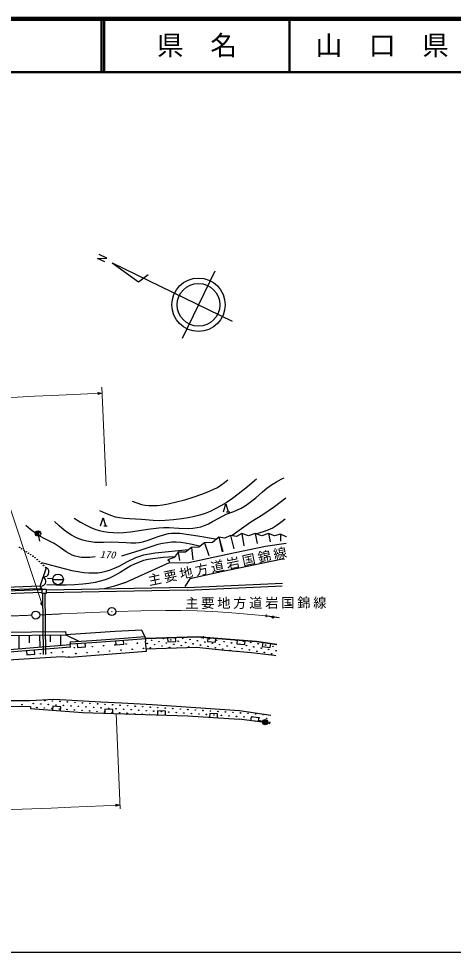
# Model space of a CAD drawing. Units: millimetres, scale not verified. Extents: x 40000 to 680000, y 20000 to 380000.
# Drawn here: x 282191 to 363711, y 205000 to 380000 of the extents above; entities that cross this region are included whole.
import ezdxf
from ezdxf.enums import TextEntityAlignment as Align

# ---------------------------------------------------------------- set-up
doc = ezdxf.new("R2010")
doc.units = ezdxf.units.MM
doc.header["$LTSCALE"] = 1000
doc.linetypes.add('CHAIN', pattern=[18.5, 12, -1.5, 3.5, -1.5])
for name, color, linetype, lineweight in [('M-BGD', 7, 'Continuous', 25), ('M-BGD-HTXT', 7, 'Continuous', 13), ('M-BMK', 2, 'CHAIN', 13), ('M-TTL', 2, 'Continuous', 140), ('M-TTL-BAND', 7, 'Continuous', 25), ('M-TTL-LINE', 7, 'Continuous', 50)]:
    doc.layers.add(name, color=color, linetype=linetype, lineweight=lineweight)
for name, color, linetype in [('M-BMK-SRVR', 7, 'Continuous'), ('M-OTRS', 7, 'Continuous'), ('M-TTL-TXT', 7, 'Continuous')]:
    doc.layers.add(name, color=color, linetype=linetype)
doc.styles.add('ＭＳ ゴシック', font='')
doc.styles.add('ＭＳ 明朝', font='')
doc.styles.get('ＭＳ ゴシック').set_extended_font_data('MS Gothic')
doc.styles.get('ＭＳ 明朝').set_extended_font_data('MS Mincho')

# ---------------------------------------------------------------- blocks, each defined once
blk = doc.blocks.new('BUHIN206')
at = {"color": 6, "linetype": 'Continuous', "lineweight": 25}
for radius in [746, 22.5]:
    blk.add_circle((0, 0), radius, dxfattribs=at)
blk = doc.blocks.new('BUHIN6')
at = {"color": 3, "linetype": 'Continuous', "lineweight": 25}
blk.add_circle((0, 0), 746, dxfattribs=at)
blk = doc.blocks.new('BUHIN81')
at = {"color": 7, "linetype": 'Continuous', "lineweight": 25}
blk.add_lwpolyline([(-912, -115), (-817, -316), (-685, -481), (-482, -659), (-268, -743), (-45, -784), (238, -749), (444, -653), (631, -518), (783, -295), (866, -104), (912, 115)], dxfattribs=at)
blk = doc.blocks.new('BUHIN130')
at = {"color": 7, "linetype": 'Continuous', "lineweight": 25}
blk.add_circle((0, 0), 49.8, dxfattribs=at)
blk = doc.blocks.new('BUHIN132')
at = {"color": 7, "linetype": 'Continuous', "lineweight": 25}
blk.add_circle((0, 0), 49.8, dxfattribs=at)
blk = doc.blocks.new('BUHIN134')
at = {"color": 7, "linetype": 'Continuous', "lineweight": 25}
blk.add_circle((0, 0), 49.8, dxfattribs=at)
blk = doc.blocks.new('BUHIN196')
at = {"color": 7, "linetype": 'Continuous', "lineweight": 25}
blk.add_line((-608, -457), (-346, -997), dxfattribs=at)
blk.add_lwpolyline([(-871, 87), (675, 327), (-472, -737)], dxfattribs=at)
blk = doc.blocks.new('BUHIN197')
at = {"color": 7, "linetype": 'Continuous', "lineweight": 25}
for radius in [498, 440, 382, 322, 265, 195, 135, 77.5, 15]:
    blk.add_circle((0, 0), radius, dxfattribs=at)

msp = doc.modelspace()

# ---------------------------------------------------------------- linework, layer by layer
at = {"layer": 'M-BGD'}
for p, q in [((296966, 335066), (298708, 335112)), ((298355, 334393), (296966, 335066)), ((298708, 335112), (297310, 335780)), ((299716, 334219), (304681, 330704)), ((299716, 334219), (322217, 323323)), ((318968, 332674), (312866, 320074)), ((304681, 330704), (306452, 332068)), ((285556, 283722), (286088, 283722)), ((285823, 283910), (285823, 283585)), ((285925, 283018), (286128, 282039)), ((317044, 281765), (315958, 280913)), ((318560, 281834), (317044, 281765)), ((317044, 281765), (317875, 279377)), ((319731, 282799), (318560, 281834)), ((320869, 282611), (319731, 282799)), ((319731, 282799), (320468, 280154)), ((319731, 282799), (320367, 280052)), ((321892, 283143), (320869, 282611)), ((323030, 282954), (321892, 283143)), ((321892, 283143), (322553, 280631)), ((324053, 283486), (323030, 282954)), ((325305, 283073), (324053, 283486)), ((324053, 283486), (324428, 281166)), ((326554, 283492), (325305, 283073)), ((327805, 283079), (326554, 283492)), ((326554, 283492), (326952, 281598)), ((329054, 283498), (327805, 283079)), ((330146, 283053), (329054, 283498)), ((329054, 283498), (329342, 281954)), ((331287, 283353), (330146, 283053)), ((331287, 283353), (331286, 282057)), ((332379, 282908), (331287, 283353)), ((332441, 282924), (332379, 282908)), ((312112, 280000), (311385, 278979)), ((313492, 280030), (312112, 280000)), ((312112, 280000), (312371, 278442)), ((314578, 280883), (313492, 280030)), ((315958, 280913), (314578, 280883)), ((314578, 280883), (314864, 278598)), ((321311, 279616), (328511, 281152)), ((321311, 279616), (328511, 281152)), ((328511, 281152), (332332, 281697)), ((328511, 281152), (332332, 281697)), ((311385, 278979), (310191, 278598)), ((310191, 278598), (310554, 278235)), ((313762, 278019), (321311, 279616)), ((313762, 278019), (321311, 279616)), ((331368, 278617), (320253, 276334)), ((331368, 278617), (320253, 276334)), ((332062, 278677), (331368, 278617)), ((332062, 278677), (331368, 278617)), ((286213, 273640), (287389, 277126)), ((302071, 274279), (310460, 278061)), ((302071, 274279), (310460, 278061)), ((310460, 278061), (313762, 278019)), ((310460, 278061), (313762, 278019)), ((288582, 274980), (287586, 275064)), ((288584, 274896), (290574, 274896)), ((314282, 275031), (313365, 273538)), ((314282, 275031), (313365, 273538)), ((320253, 276334), (314282, 275031)), ((320253, 276334), (314282, 275031)), ((286215, 273144), (266722, 272497)), ((286213, 273640), (266729, 272909)), ((286572, 273068), (286213, 273640)), ((286572, 273068), (286215, 273144)), ((286568, 272279), (286597, 273067)), ((286597, 273067), (287348, 273040)), ((287348, 273040), (287319, 272252)), ((313775, 273394), (287349, 272883)), ((300182, 273634), (298210, 273118)), ((302071, 274279), (300182, 273634)), ((313775, 273394), (330310, 274142)), ((313784, 272894), (330328, 273642)), ((330310, 274142), (331662, 274190)), ((330328, 273642), (331618, 273688)), ((286545, 272916), (266725, 272308)), ((286560, 272416), (266741, 271808)), ((287319, 272252), (286568, 272279)), ((286863, 260797), (286743, 272263)), ((287263, 260801), (287143, 272268)), ((313784, 272894), (287358, 272383)), ((332816, 270147), (333337, 270167)), ((329605, 267801), (330105, 267801)), ((329855, 268051), (329855, 267551)), ((274454, 264987), (291005, 265161)), ((274461, 264337), (291012, 264511)), ((282194, 264406), (282224, 261898)), ((284153, 264429), (284170, 263007)), ((286113, 264453), (286140, 262218)), ((288072, 264476), (288087, 263217)), ((290032, 264500), (290055, 262538)), ((291005, 265161), (291012, 264511)), ((300295, 265162), (291012, 264511)), ((291012, 264511), (293482, 263326)), ((305280, 265406), (300295, 265162)), ((305280, 265406), (300295, 265162)), ((306052, 263839), (305280, 265406)), ((306052, 263839), (305280, 265406)), ((276921, 261464), (291867, 262686)), ((291831, 263194), (295933, 263473)), ((291831, 263194), (291867, 262686)), ((291858, 262795), (295961, 263074)), ((291858, 262795), (295961, 263074)), ((291904, 262188), (291858, 262795)), ((295933, 263473), (299403, 263709)), ((295961, 263074), (299430, 263310)), ((295961, 263074), (299430, 263310)), ((299399, 263709), (302728, 263965)), ((299430, 263310), (302761, 263566)), ((299918, 263749), (299931, 263707)), ((302728, 263965), (305862, 264225)), ((302761, 263566), (306052, 263839)), ((305979, 263779), (305945, 264142)), ((305979, 263779), (305996, 263311)), ((306144, 261434), (305996, 263311)), ((306052, 263839), (315703, 264165)), ((315703, 264165), (306052, 263839)), ((315703, 264165), (321103, 263725)), ((321103, 263725), (315703, 264165)), ((316834, 263834), (316830, 264235)), ((321103, 263725), (326791, 263249)), ((326791, 263249), (321103, 263725)), ((326791, 263249), (330639, 262711)), ((330639, 262711), (326791, 263249)), ((291904, 262188), (276962, 260966)), ((291719, 260317), (306144, 261434)), ((315600, 262105), (306112, 261833)), ((320779, 261595), (315600, 262105)), ((325854, 261130), (320779, 261595)), ((330117, 260622), (325854, 261130)), ((277072, 259621), (290232, 260422)), ((290232, 260422), (291719, 260317)), ((330448, 260573), (330117, 260622)), ((263791, 252304), (284334, 252190)), ((284334, 252190), (288778, 252471)), ((288778, 252471), (292140, 252282)), ((292140, 252282), (297624, 251975)), ((272169, 251226), (284331, 251076)), ((284405, 251075), (284408, 250693)), ((284408, 250693), (294189, 249954)), ((297624, 251975), (301511, 251757)), ((301511, 251757), (307209, 251437)), ((307209, 251437), (323579, 250317)), ((323579, 250317), (329455, 249430)), ((294189, 249954), (303998, 249646)), ((303998, 249646), (313916, 249297)), ((313916, 249297), (323515, 248690)), ((329322, 247939), (323515, 248690)), ((327947, 248269), (327220, 248454)), ((328916, 248022), (329320, 247920))]:
    msp.add_line(p, q, dxfattribs=at)
for points in [[(292615, 286372), (293767, 285658), (294952, 284993), (295708, 284635), (296489, 284332), (297304, 284083), (298137, 283893), (299034, 283751), (299949, 283667), (300907, 283642), (301860, 283678), (303154, 283806), (304439, 283994), (306433, 284318), (308452, 284584), (309420, 284648), (310398, 284652), (312240, 284520), (314091, 284447), (314865, 284501), (315642, 284617), (316345, 284781), (317028, 285002), (317802, 285335), (318564, 285730), (319830, 286445), (321133, 287112), (322535, 287652), (323913, 288248), (324640, 288677), (325348, 289166), (326652, 290207), (327926, 291302), (328761, 291986), (329630, 292619), (330519, 293165), (331451, 293666), (331700, 293794), (331959, 293926)], [(326766, 293679), (325095, 292255), (323377, 290870), (322274, 290054), (321123, 289278), (320116, 288667), (319073, 288105), (318121, 287657), (317147, 287266), (316181, 286945), (315198, 286683), (313994, 286432), (312776, 286240), (311231, 286060), (309676, 285940), (308540, 285904), (307406, 285929), (305211, 286124), (302999, 286260), (302040, 286312), (301083, 286425), (300368, 286579), (299656, 286795), (298535, 287230), (297418, 287729), (297408, 287733), (297399, 287738)], [(303483, 289568), (304364, 289229), (305256, 288951), (305906, 288819), (306576, 288746), (307354, 288727), (308149, 288769), (309199, 288897), (310245, 289087), (311797, 289434), (313325, 289838), (314933, 290328), (316533, 290879), (317685, 291313), (318823, 291807), (319483, 292155), (320121, 292561), (320787, 293054), (321437, 293574)], [(322228, 283187), (323965, 284447), (325738, 285659), (327965, 287093), (330165, 288581), (331236, 289382), (332299, 290211)], [(319076, 282465), (315780, 282999), (312422, 283481), (311644, 283521), (310872, 283501), (310206, 283421), (309548, 283281), (308477, 282956), (307413, 282570), (306406, 282208), (305391, 281908), (304772, 281779), (304146, 281711), (303247, 281694), (302330, 281738), (300992, 281834), (299652, 281870), (298071, 281824), (296485, 281838), (295730, 281914), (294969, 282051), (294219, 282248), (293486, 282503), (292786, 282810), (292107, 283173), (291387, 283638), (290701, 284154), (289791, 284924), (288906, 285730)], [(332200, 286204), (331370, 285538), (330510, 284926), (329895, 284568), (329251, 284263), (328262, 283887), (327245, 283564), (327032, 283501), (326809, 283435)], [(296530, 279131), (295551, 279027), (294564, 278984), (293959, 279015), (293357, 279106), (292774, 279257), (292197, 279469), (291637, 279740), (291098, 280069), (289989, 280877), (288843, 281637), (287363, 282365), (285917, 283144), (285153, 283683), (284414, 284280), (283987, 284646), (283563, 285017)], [(285556, 283182), (285763, 283272), (285901, 283390), (285978, 283487), (286018, 283585), (285628, 283585), (285666, 283487), (285743, 283390), (285858, 283292), (286088, 283182)], [(316027, 281110), (314720, 281439), (313396, 281710), (312576, 281819), (311750, 281869), (310920, 281853), (310090, 281778), (309196, 281634), (308307, 281430), (304895, 280312), (301455, 279238)], [(286482, 278063), (289313, 277293), (292168, 276579), (293285, 276359), (294424, 276197), (295337, 276122), (296253, 276108), (297023, 276153), (297784, 276257), (298522, 276422), (299255, 276648), (300141, 276996), (301016, 277406), (302575, 278231), (304150, 278997), (304912, 279274), (305696, 279494), (306733, 279710), (307798, 279871), (310923, 280198), (314031, 280487)], [(311261, 279151), (309305, 278996), (307348, 278780), (306484, 278628), (305633, 278416), (304837, 278153), (304052, 277829), (303227, 277418), (302421, 276950), (301220, 276195), (299986, 275491), (299217, 275141), (298413, 274842), (297491, 274568), (296538, 274348), (295379, 274150), (294210, 274011), (292669, 273898), (291127, 273845), (289302, 273837), (287471, 273859)], [(293161, 262883), (293212, 262135), (294709, 262237), (294658, 262985)], [(300348, 263381), (300405, 262633), (301901, 262748), (301843, 263496)], [(310128, 263977), (310153, 263227), (311653, 263278), (311627, 264027)], [(317655, 264006), (317595, 263258), (319090, 263136), (319151, 263884)], [(323199, 263550), (323137, 262802), (324631, 262677), (324694, 263425)], [(327972, 263084), (327868, 262341), (329354, 262133), (329458, 262876)], [(283685, 261516), (283746, 260768), (285241, 260890), (285180, 261638)], [(290047, 250267), (290103, 251015), (288607, 251128), (288551, 250380)], [(299843, 249776), (299867, 250526), (298367, 250573), (298344, 249823)], [(309706, 249445), (309733, 250195), (308234, 250247), (308207, 249498)], [(319464, 248946), (319511, 249695), (318014, 249789), (317967, 249041)], [(327163, 248218), (327259, 248962), (325771, 249154), (325675, 248411)]]:
    msp.add_lwpolyline(points, dxfattribs=at)
for centre, radius in [((315917, 326374), 5000), ((315917, 326374), 4000), ((285823, 283507), 498), ((282767, 280628), 49.8), ((285280, 278984), 49.8), ((289579, 274896), 995), ((298120, 262457), 49.8), ((300235, 262620), 49.8), ((302351, 262782), 49.8), ((304466, 262945), 49.8), ((306299, 262900), 49.8), ((307118, 263474), 49.8), ((307692, 262655), 49.8), ((308511, 263229), 49.8), ((309329, 263803), 49.8), ((309904, 262984), 49.8), ((310722, 263558), 49.8), ((311296, 262740), 49.8), ((312115, 263314), 49.8), ((312689, 262495), 49.8), ((312934, 263888), 49.8), ((313508, 263069), 49.8), ((314327, 263643), 49.8), ((314901, 262824), 49.8), ((315720, 263398), 49.8), ((316294, 262579), 49.8), ((316539, 263972), 49.8), ((317113, 263153), 49.8), ((317931, 263727), 49.8), ((318505, 262908), 49.8), ((319324, 263482), 49.8), ((319898, 262663), 49.8), ((320717, 263238), 49.8), ((322110, 262993), 49.8), ((323503, 262748), 49.8), ((324322, 263322), 49.8), ((324896, 262503), 49.8), ((325715, 263077), 49.8), ((327107, 262832), 49.8), ((328500, 262587), 49.8), ((284114, 260798), 49.8), ((286228, 260971), 49.8), ((288342, 261144), 49.8), ((290456, 261317), 49.8), ((292658, 262097), 49.8), ((292914, 260993), 49.8), ((295029, 261156), 49.8), ((296005, 262295), 49.8), ((297144, 261318), 49.8), ((299259, 261481), 49.8), ((301374, 261644), 49.8), ((303489, 261806), 49.8), ((305604, 261969), 49.8), ((306873, 262081), 49.8), ((309085, 262410), 49.8), ((310478, 262165), 49.8), ((314082, 262250), 49.8), ((317687, 262334), 49.8), ((319080, 262089), 49.8), ((320472, 261845), 49.8), ((321291, 262419), 49.8), ((321865, 261600), 49.8), ((322684, 262174), 49.8), ((324077, 261929), 49.8), ((325470, 261684), 49.8), ((326289, 262258), 49.8), ((326863, 261439), 49.8), ((327682, 262013), 49.8), ((328256, 261195), 49.8), ((329074, 261769), 49.8), ((329648, 260950), 49.8), ((329893, 262343), 49.8), ((330467, 261524), 49.8), ((287102, 252204), 49.8), ((288514, 252115), 49.8), ((289925, 252025), 49.8), ((282800, 251442), 49.8), ((284940, 251632), 49.8), ((285601, 250882), 49.8), ((286352, 251543), 49.8), ((287013, 250793), 49.8), ((287763, 251454), 49.8), ((288424, 250703), 49.8), ((289175, 251364), 49.8), ((289836, 250614), 49.8), ((290586, 251275), 49.8), ((291247, 250525), 49.8), ((291336, 251936), 49.8), ((291997, 251186), 49.8), ((292658, 250435), 49.8), ((292748, 251847), 49.8), ((293409, 251096), 49.8), ((294070, 250346), 49.8), ((294159, 251757), 49.8), ((294820, 251007), 49.8), ((295481, 250257), 49.8), ((295571, 251668), 49.8), ((296232, 250918), 49.8), ((296982, 251579), 49.8), ((297643, 250828), 49.8), ((298393, 251489), 49.8), ((299054, 250739), 49.8), ((299805, 251400), 49.8), ((300466, 250650), 49.8), ((301216, 251311), 49.8), ((301877, 250560), 49.8), ((302627, 251221), 49.8), ((303289, 250471), 49.8), ((304039, 251132), 49.8), ((304700, 250382), 49.8), ((305450, 251043), 49.8), ((306111, 250292), 49.8), ((306862, 250953), 49.8), ((307523, 250203), 49.8), ((308273, 250864), 49.8), ((309684, 250775), 49.8), ((311096, 250685), 49.8), ((312507, 250596), 49.8), ((313919, 250507), 49.8), ((315330, 250417), 49.8), ((316741, 250328), 49.8), ((318153, 250239), 49.8), ((296893, 250167), 49.8), ((298304, 250078), 49.8), ((299715, 249989), 49.8), ((301127, 249899), 49.8), ((302538, 249810), 49.8), ((303950, 249721), 49.8), ((308934, 250114), 49.8), ((310345, 250024), 49.8), ((311757, 249935), 49.8), ((313168, 249846), 49.8), ((314580, 249756), 49.8), ((315991, 249667), 49.8), ((317402, 249578), 49.8), ((318814, 249488), 49.8), ((319564, 250149), 49.8), ((320225, 249399), 49.8), ((320976, 250060), 49.8), ((321637, 249310), 49.8), ((322387, 249971), 49.8), ((323048, 249220), 49.8), ((323798, 249881), 49.8), ((324459, 249131), 49.8), ((325210, 249792), 49.8), ((325871, 249042), 49.8), ((326621, 249703), 49.8), ((327282, 248952), 49.8), ((328694, 248863), 49.8), ((327943, 248202), 49.8)]:
    msp.add_circle(centre, radius, dxfattribs=at)
for centre, start, end in [((322929, 263567), 168.84333, 1.59371), ((323258, 261355), 9.26377, 160.26818), ((291600, 260346), 330.95345, 200.91693), ((305361, 249631), 315.62713, 220.35146), ((306772, 249542), 5.1919, 170.78669), ((308184, 249453), 65.5931, 110.38548), ((328032, 249613), 133.28002, 29.54021), ((326532, 248291), 2.37686, 162.89051), ((329355, 248113), 104.6865, 245.13055)]:
    msp.add_arc(centre, 49.8, start, end, dxfattribs=at)
at = {"layer": 'M-BGD-HTXT'}
for p, q in [((288392, 309362), (297818, 309786)), ((298600, 292414), (297768, 310911)), ((286705, 269806), (278094, 295638)), ((300464, 249755), (301214, 231908)), ((291954, 232193), (301184, 232609))]:
    msp.add_line(p, q, dxfattribs=at)
for points in [[(297818, 309786), (297061, 309940), (297078, 309565)], [(297665, 309779), (297122, 309624), (297110, 309886)], [(297590, 309776), (297149, 309653), (297140, 309859)], [(297513, 309773), (297176, 309682), (297169, 309832)], [(297438, 309769), (297202, 309712), (297198, 309805)], [(286705, 269806), (286646, 270577), (286290, 270458)], [(286657, 269952), (286358, 270432), (286607, 270515)], [(286633, 270023), (286394, 270414), (286590, 270479)], [(286609, 270096), (286430, 270396), (286572, 270444)], [(286585, 270167), (286465, 270378), (286554, 270408)], [(301184, 232609), (300426, 232762), (300443, 232388)], [(301031, 232602), (300488, 232446), (300476, 232708)], [(300956, 232598), (300514, 232475), (300505, 232681)], [(300879, 232595), (300541, 232505), (300535, 232655)], [(300804, 232592), (300568, 232534), (300564, 232628)]]:
    msp.add_lwpolyline(points, close=True, dxfattribs=at)
for points in [[(297742, 309783), (297095, 309594), (297081, 309913), (297740, 309783)], [(297228, 309760), (297361, 309766), (297229, 309741), (297228, 309779), (297361, 309766)], [(286681, 269879), (286323, 270449), (286625, 270550), (286680, 269881)], [(286519, 270366), (286561, 270240), (286501, 270361), (286536, 270372), (286561, 270240)], [(301107, 232605), (300461, 232417), (300446, 232735), (301106, 232605)], [(300594, 232582), (300727, 232588), (300595, 232563), (300593, 232601), (300727, 232588)]]:
    msp.add_lwpolyline(points, dxfattribs=at)
for centre, radius, start, end in [((261167, 867731), 559032, 262.27464, 272.7914), ((261166, 867731), 636283, 262.27153, 272.7735)]:
    msp.add_arc(centre, radius, start, end, dxfattribs=at)
at = {"layer": 'M-BMK'}
for p, q in [((328336, 268063), (328836, 268063)), ((328586, 268313), (328586, 267813))]:
    msp.add_line(p, q, dxfattribs=at)
for points in [[(290234, 268435), (294573, 268644), (298911, 268831)], [(300410, 268887), (305076, 269023), (309745, 269099), (312695, 269091), (315644, 269023), (318569, 268885), (321491, 268687), (325039, 268391), (328586, 268063)]]:
    msp.add_lwpolyline(points, dxfattribs=at)
for centre, radius, start, end in [((261165, 867731), 600000, 262.83643, 272.24248), ((261165, 867731), 600000, 272.38571, 272.77698), ((314752, 158947), 109990, 81.45996, 82.77429)]:
    msp.add_arc(centre, radius, start, end, dxfattribs=at)
at = {"layer": 'M-TTL'}
msp.add_line((680000, 380000), (40000, 380000), dxfattribs=at)
at = {"layer": 'M-TTL-BAND'}
msp.add_line((40000, 205000), (579000, 205000), dxfattribs=at)
at = {"layer": 'M-TTL-LINE'}
for p, q in [((297750, 380000), (297750, 370000)), ((298250, 380000), (298250, 370000)), ((333000, 380000), (333000, 370000)), ((40000, 370000), (680000, 370000))]:
    msp.add_line(p, q, dxfattribs=at)

# ---------------------------------------------------------------- block references
at = {"layer": 'M-BGD', "rotation": 64.16251}
for name, p in [('BUHIN196', (321043, 288340)), ('BUHIN196', (298025, 285699)), ('BUHIN134', (282364, 280887)), ('BUHIN132', (283186, 280354)), ('BUHIN132', (283605, 280080)), ('BUHIN132', (284024, 279806)), ('BUHIN132', (284442, 279532)), ('BUHIN132', (284861, 279258)), ('BUHIN130', (285672, 278619)), ('BUHIN130', (286064, 278253)), ('BUHIN130', (286456, 277888)), ('BUHIN81', (287095, 276254)), ('BUHIN130', (286848, 277523)), ('BUHIN130', (287240, 277157)), ('BUHIN81', (286507, 274512)), ('BUHIN197', (328431, 248145))]:
    msp.add_blockref(name, p, dxfattribs=at)
at = {"layer": 'M-BMK-SRVR', "rotation": 64.16251}
msp.add_blockref('BUHIN6', (285392, 268220), dxfattribs=at)
at = {"layer": 'M-OTRS', "rotation": 64.16251}
msp.add_blockref('BUHIN206', (299661, 268860), dxfattribs=at)

# ---------------------------------------------------------------- texts
at = {"layer": 'M-BGD-HTXT', "style": 'ＭＳ 明朝', "oblique": 15, "width": 1.1}
msp.add_text('170', height=1320, rotation=357.8, dxfattribs=at).set_placement((297359, 278535), align=Align.BOTTOM_LEFT)
at = {"layer": 'M-BGD-HTXT', "char_height": 1833, "attachment_point": 7, "style": 'ＭＳ ゴシック'}
for insert, rotation in [((306717, 273557), 11.7), ((313425, 269320), 0.2)]:
    msp.add_mtext('\\T1.2;主要地方道岩国錦線', dxfattribs=dict(at, insert=insert, rotation=rotation))
at = {"layer": 'M-TTL-TXT', "style": 'ＭＳ ゴシック'}
for s, p in [('県\u3000名', (315625, 375000)), ('山\u3000口\u3000県', (350375, 375000))]:
    msp.add_text(s, height=3666, dxfattribs=at).set_placement(p, align=Align.MIDDLE_CENTER)

doc.saveas('drawing.dxf')
